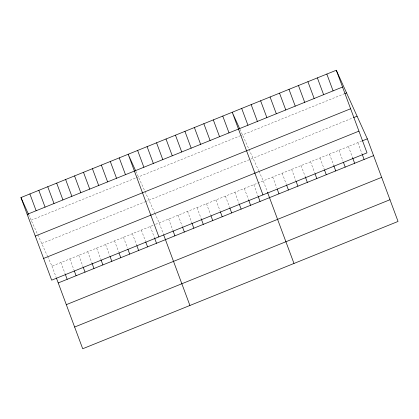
<?xml version="1.0" encoding="UTF-8"?>
<svg xmlns="http://www.w3.org/2000/svg" width="419" height="419" viewBox="0 0 419 419"><rect width="100%" height="100%" fill="white"/><g stroke="black" fill="none" stroke-linecap="round" stroke-linejoin="round"><path stroke-width="0.31" stroke-dasharray="2.1 1.57" d="M31.189 220.185L136.023 177.866M136.62 177.625L240.108 135.845M240.7 135.609L344.172 93.835M41.743 243.507L144.791 201.906M145.383 201.665L352.95 117.87M47.63 256.522L51.982 266.144L153.244 225.26M155.627 224.301L361.414 141.224M239.914 129.235L258.654 170.659M258.911 171.23L263.263 180.846L267.28 191.645M135.85 171.245L144.738 190.896M145 191.478L154.59 212.674M154.847 213.24L159.199 222.856L163.436 234.258M28.628 214.528L37.521 234.179M37.783 234.76L47.373 255.957M357.868 142.654L362.105 154.056M348.404 146.472L352.646 157.874M338.945 150.295L342.962 161.09M329.486 154.113L333.503 164.913M320.027 157.932L324.264 169.328M310.563 161.75L314.58 172.549M301.104 165.568L305.341 176.97M291.645 169.391L295.882 180.788M282.186 173.209L286.423 184.606M272.722 177.028L276.739 187.827M253.804 184.664L258.041 196.066M244.34 188.487L248.357 199.282M234.881 192.305L239.123 203.702M225.422 196.123L229.659 207.52M215.963 199.942L220.2 211.338M206.499 203.76L210.516 214.559M197.04 207.583L201.277 218.98M187.581 211.401L191.818 222.798M178.122 215.219L182.359 226.616M168.658 219.037L172.9 230.434M150.264 226.464L154.501 237.861M141.329 230.073L145.571 241.47M132.394 233.676L136.636 245.078M123.458 237.285L127.476 248.085M114.523 240.894L118.54 251.693M105.588 244.497L109.605 255.297M96.658 248.106L100.895 259.502M87.723 251.714L91.735 262.514M78.788 255.323L83.025 266.72M69.853 258.926L74.09 270.328M60.917 262.535L65.155 273.932M51.982 266.144L56.219 277.54"/><path stroke-width="0.63" d="M336.295 70.245L367.018 152.856L51.673 280.164L20.95 197.553L336.295 70.245L367.327 138.836L398.05 221.447L82.705 348.755L56.445 278.137M27.198 214.35L342.543 87.042M344.764 93.599L346.534 92.882M35.275 236.07L350.619 108.762M353.536 117.634L357.088 116.199M43.597 258.444L358.942 131.142M362.006 140.983L367.327 138.836M58.231 282.94L373.575 155.632M66.307 304.66L381.651 177.352M74.629 327.035L389.974 199.727M239.658 128.67L232.231 112.255L262.954 194.872M135.594 170.68L128.167 154.271L158.89 236.882M20.95 197.553L28.628 214.528M362.33 154.653L364.111 159.45M326.836 74.063L333.084 90.865M352.646 157.874L354.652 163.274M317.377 77.887L323.62 94.684M343.407 162.289L345.193 167.092M307.913 81.705L314.161 98.502M333.723 165.51L335.734 170.91M298.454 85.523L304.702 102.32M324.489 169.931L326.27 174.728M288.995 89.341L295.238 106.138M315.025 173.749L316.811 178.546M279.531 93.159L285.779 109.961M305.566 177.567L307.352 182.37M270.072 96.983L276.32 113.779M296.107 181.385L297.893 186.188M260.613 100.801L266.861 117.598M286.648 185.208L288.429 190.006M251.154 104.619L257.397 121.416M277.184 189.027L278.97 193.824M241.69 108.437L247.938 125.234M267.5 192.248L293.986 263.457M258.266 196.663L260.047 201.466M222.772 116.079L229.02 132.875M248.582 199.884L250.588 205.284M213.313 119.897L219.556 136.694M239.343 204.304L241.129 209.102M203.849 123.715L210.097 140.512M229.884 208.123L231.67 212.92M194.39 127.533L200.638 144.33M220.425 211.941L222.206 216.738M184.931 131.351L191.174 148.153M210.961 215.759L212.747 220.562M175.467 135.175L181.715 151.971M201.502 219.577L203.288 224.38M166.008 138.993L172.256 155.789M192.043 223.4L193.829 228.198M156.549 142.811L162.797 159.608M182.584 227.218L184.365 232.016M147.09 146.629L153.333 163.426M173.12 231.037L174.906 235.834M137.626 150.447L143.874 167.249M163.661 234.855L189.922 305.472M154.726 238.463L156.512 243.261M119.232 157.874L125.48 174.671M145.791 242.072L147.577 246.87M110.297 161.483L116.545 178.279M136.856 245.675L138.642 250.478M101.361 165.091L107.61 181.888M127.921 249.284L129.707 254.082M92.426 168.695L98.675 185.497M118.986 252.893L120.772 257.69M83.491 172.303L89.739 189.1M110.05 256.496L111.836 261.299M74.561 175.912L80.804 192.709M101.115 260.105L102.901 264.902M65.626 179.515L71.869 196.317M91.96 263.111L93.966 268.511M56.691 183.124L62.934 199.921M83.25 267.317L85.031 272.12M47.756 186.733L54.004 203.529M74.315 270.925L76.096 275.723M38.82 190.336L45.069 207.138M65.38 274.534L67.166 279.332M29.885 193.945L36.134 210.741"/></g></svg>
